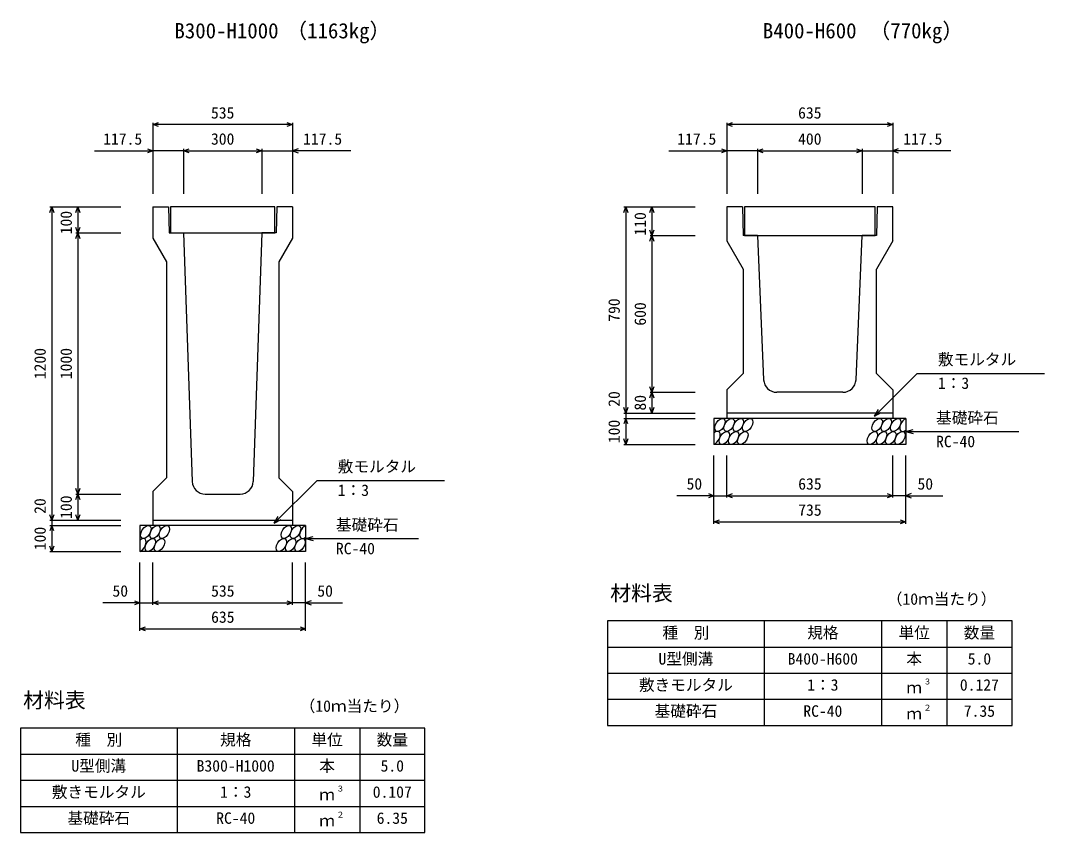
# Model space of a CAD drawing. Units: millimetres, scale not verified. Extents: x -33600 to 33600, y -11880 to 11880.
# Drawn here: x 10929 to 14853, y -4005 to -895 of the extents above; entities that cross this region are included whole.
import ezdxf
from ezdxf.enums import TextEntityAlignment as Align

# ---------------------------------------------------------------- set-up
doc = ezdxf.new("R2010")
doc.units = ezdxf.units.MM
doc.header["$LTSCALE"] = 40
for name, color, linetype, lineweight in [('0-0_DIM', 7, 'Continuous', 25), ('0-2_HATCH', 6, 'Continuous', 25), ('0-3_HYO', 3, 'Continuous', 25), ('0-4_HYO2', 4, 'Continuous', 25), ('0-5_OUTLINE', 3, 'Continuous', 25), ('0-6_TXT', 7, 'Continuous', 25)]:
    doc.layers.add(name, color=color, linetype=linetype, lineweight=lineweight)
doc.styles.add('ＭＳ ゴシック', font='')
doc.styles.get('ＭＳ ゴシック').set_extended_font_data('MS Gothic')

msp = doc.modelspace()

# ---------------------------------------------------------------- linework, layer by layer
at = {"layer": '0-0_DIM'}
for p, q in [((11436.5, -1286.54), (11436.5, -1559.04)), ((11971.5, -1294.04), (11436.5, -1294.04)), ((11971.5, -1286.54), (11971.5, -1559.04)), ((13636.5, -1286.54), (13636.5, -1559.04)), ((14271.5, -1294.04), (13636.5, -1294.04)), ((14271.5, -1286.54), (14271.5, -1559.04)), ((11213.12, -1394.04), (11436.5, -1394.04)), ((11554, -1394.04), (11436.5, -1394.04)), ((11554, -1386.54), (11554, -1559.04)), ((11554, -1394.04), (11854, -1394.04)), ((11854, -1386.54), (11854, -1559.04)), ((11854, -1394.04), (11971.5, -1394.04)), ((12194.87, -1394.04), (11971.5, -1394.04)), ((13413.12, -1394.04), (13636.5, -1394.04)), ((13754, -1394.04), (13636.5, -1394.04)), ((13754, -1386.54), (13754, -1559.04)), ((13754, -1394.04), (14154, -1394.04)), ((14154, -1386.54), (14154, -1559.04)), ((14154, -1394.04), (14271.5, -1394.04)), ((14494.87, -1394.04), (14271.5, -1394.04)), ((11041.5, -1609.04), (11314, -1609.04)), ((11049, -1609.04), (11049, -2809.04)), ((11149, -1609.04), (11149, -1709.04)), ((13241.5, -1609.04), (13514, -1609.04)), ((13249, -1609.04), (13249, -2399.04)), ((13349, -1609.04), (13349, -1719.04)), ((11141.5, -1709.04), (11314, -1709.04)), ((11149, -1709.04), (11149, -2709.04)), ((13341.5, -1719.04), (13514, -1719.04)), ((13349, -1719.04), (13349, -2319.04)), ((14365.45, -2247.23), (14201.8, -2410.88)), ((14365.45, -2247.23), (14853.39, -2247.23)), ((13341.5, -2319.04), (13514, -2319.04)), ((13349, -2319.04), (13349, -2399.04)), ((14201.8, -2410.88), (14216.8, -2384.9)), ((13241.5, -2399.04), (13514, -2399.04)), ((13241.5, -2419.04), (13514, -2419.04)), ((14201.8, -2410.88), (14227.78, -2395.88)), ((14321.5, -2469.04), (14350.47, -2461.27)), ((14321.5, -2469.04), (14754.81, -2469.04)), ((14321.5, -2469.04), (14350.47, -2476.8)), ((13241.5, -2519.04), (13514, -2519.04)), ((13586.5, -2822.46), (13586.5, -2561.1)), ((13636.5, -2722.46), (13636.5, -2561.1)), ((14271.5, -2722.46), (14271.5, -2561.1)), ((14321.5, -2822.46), (14321.5, -2561.1)), ((12065.45, -2657.23), (11901.8, -2820.88)), ((12065.45, -2657.23), (12553.39, -2657.23)), ((11141.5, -2709.04), (11314, -2709.04)), ((11149, -2709.04), (11149, -2809.04)), ((13586.5, -2714.96), (13444.7, -2714.96)), ((13586.5, -2714.96), (13636.5, -2714.96)), ((13636.5, -2714.96), (14271.5, -2714.96)), ((14321.5, -2714.96), (14271.5, -2714.96)), ((14321.5, -2714.96), (14463.29, -2714.96)), ((11041.5, -2809.04), (11314, -2809.04)), ((11901.8, -2820.88), (11916.8, -2794.9)), ((11901.8, -2820.88), (11927.78, -2805.88)), ((13586.5, -2814.96), (14321.5, -2814.96)), ((11041.5, -2829.04), (11314, -2829.04)), ((12021.5, -2879.04), (12050.47, -2871.27)), ((12021.5, -2879.04), (12454.81, -2879.04)), ((12021.5, -2879.04), (12050.47, -2886.8)), ((11041.5, -2929.04), (11314, -2929.04)), ((11386.5, -3232.46), (11386.5, -2971.1)), ((11436.5, -3132.46), (11436.5, -2971.1)), ((11971.5, -3132.46), (11971.5, -2971.1)), ((12021.5, -3232.46), (12021.5, -2971.1)), ((11386.5, -3124.96), (11244.7, -3124.96)), ((11386.5, -3124.96), (11436.5, -3124.96)), ((11436.5, -3124.96), (11971.5, -3124.96)), ((12021.5, -3124.96), (11971.5, -3124.96)), ((12021.5, -3124.96), (12163.29, -3124.96)), ((11386.5, -3224.96), (12021.5, -3224.96))]:
    msp.add_line(p, q, dxfattribs=at)
for points in [[(11457.64, -1301.73), (11436.5, -1294.04), (11457.64, -1286.34)], [(11950.35, -1286.34), (11971.5, -1294.04), (11950.35, -1301.73)], [(13657.64, -1301.73), (13636.5, -1294.04), (13657.64, -1286.34)], [(14250.35, -1286.34), (14271.5, -1294.04), (14250.35, -1301.73)], [(11415.35, -1386.34), (11436.5, -1394.04), (11415.35, -1401.73)], [(11575.14, -1401.73), (11554, -1394.04), (11575.14, -1386.34)], [(11832.85, -1386.34), (11854, -1394.04), (11832.85, -1401.73)], [(11992.64, -1386.34), (11971.5, -1394.04), (11992.64, -1401.73)], [(13615.35, -1386.34), (13636.5, -1394.04), (13615.35, -1401.73)], [(13775.14, -1401.73), (13754, -1394.04), (13775.14, -1386.34)], [(14132.85, -1386.34), (14154, -1394.04), (14132.85, -1401.73)], [(14292.64, -1386.34), (14271.5, -1394.04), (14292.64, -1401.73)], [(11041.3, -1630.18), (11049, -1609.04), (11056.69, -1630.18)], [(11141.3, -1630.18), (11149, -1609.04), (11156.69, -1630.18)], [(13241.3, -1630.18), (13249, -1609.04), (13256.69, -1630.18)], [(13341.3, -1630.18), (13349, -1609.04), (13356.69, -1630.18)], [(11156.69, -1687.89), (11149, -1709.04), (11141.3, -1687.89)], [(11141.3, -1730.18), (11149, -1709.04), (11156.69, -1730.18)], [(13356.69, -1697.89), (13349, -1719.04), (13341.3, -1697.89)], [(13341.3, -1740.18), (13349, -1719.04), (13356.69, -1740.18)], [(13356.69, -2297.89), (13349, -2319.04), (13341.3, -2297.89)], [(13341.3, -2340.18), (13349, -2319.04), (13356.69, -2340.18)], [(13256.69, -2377.89), (13249, -2399.04), (13241.3, -2377.89)], [(13356.69, -2377.89), (13349, -2399.04), (13341.3, -2377.89)], [(13256.69, -2440.18), (13249, -2419.04), (13241.3, -2440.18)], [(13249, -2399.04), (13249, -2419.04), (13249, -2519.04)], [(13256.69, -2497.89), (13249, -2519.04), (13241.3, -2497.89)], [(11156.69, -2687.89), (11149, -2709.04), (11141.3, -2687.89)], [(13565.35, -2707.27), (13586.5, -2714.96), (13565.35, -2722.66)], [(13657.64, -2722.66), (13636.5, -2714.96), (13657.64, -2707.27)], [(14250.35, -2707.27), (14271.5, -2714.96), (14250.35, -2722.66)], [(14342.64, -2707.27), (14321.5, -2714.96), (14342.64, -2722.66)], [(11141.3, -2730.18), (11149, -2709.04), (11156.69, -2730.18)], [(11056.69, -2787.89), (11049, -2809.04), (11041.3, -2787.89)], [(11049, -2809.04), (11049, -2829.04), (11049, -2929.04)], [(11156.69, -2787.89), (11149, -2809.04), (11141.3, -2787.89)], [(13607.64, -2822.66), (13586.5, -2814.96), (13607.64, -2807.27)], [(14300.35, -2807.27), (14321.5, -2814.96), (14300.35, -2822.66)], [(11056.69, -2850.18), (11049, -2829.04), (11041.3, -2850.18)], [(11056.69, -2907.89), (11049, -2929.04), (11041.3, -2907.89)], [(11365.35, -3117.27), (11386.5, -3124.96), (11365.35, -3132.66)], [(11457.64, -3132.66), (11436.5, -3124.96), (11457.64, -3117.27)], [(11950.35, -3117.27), (11971.5, -3124.96), (11950.35, -3132.66)], [(12042.64, -3117.27), (12021.5, -3124.96), (12042.64, -3132.66)], [(11407.64, -3232.66), (11386.5, -3224.96), (11407.64, -3217.27)], [(12000.35, -3217.27), (12021.5, -3224.96), (12000.35, -3232.66)]]:
    msp.add_lwpolyline(points, dxfattribs=at)
at = {"layer": '0-2_HATCH'}
for points in [[(11504, -1709.04), (11904, -1709.04), (11904, -1609.04), (11504, -1609.04)], [(13704, -1719.04), (14204, -1719.04), (14204, -1609.04), (13704, -1609.04)]]:
    msp.add_lwpolyline(points, close=True, dxfattribs=at)
for centre in [(13609.39, -2444.04), (13644.86, -2444.04), (13680.34, -2444.04), (13715.82, -2444.04), (14212.07, -2444.04), (14247.54, -2444.04), (14283.02, -2444.04), (13626.27, -2494.03), (13661.75, -2494.03), (13697.22, -2494.03), (14193.47, -2494.03), (14228.95, -2494.03), (14264.43, -2494.03), (14299.9, -2494.03), (11409.39, -2854.04), (11444.86, -2854.04), (11480.34, -2854.04), (11947.54, -2854.04), (11983.02, -2854.04), (11426.27, -2904.03), (11461.75, -2904.03), (11928.95, -2904.03), (11964.43, -2904.03), (11999.9, -2904.03)]:
    msp.add_ellipse(centre, major_axis=(14.54, 23.54), ratio=0.5792, dxfattribs=at)
for centre, start_param, end_param in [((14318.5, -2444.04), 0.6666252, 4.1103269), ((13590.79, -2494.03), 3.7419964, 7.318141), ((12018.5, -2854.04), 0.6666252, 4.1103269), ((11390.79, -2904.03), 3.7419964, 7.318141)]:
    msp.add_ellipse(centre, major_axis=(14.54, 23.54), ratio=0.5792, start_param=start_param, end_param=end_param, dxfattribs=at)
at = {"layer": '0-3_HYO'}
for p, q in [((13779, -3194.91), (13779, -3594.91)), ((14229, -3194.91), (14229, -3594.91)), ((14479, -3194.91), (14479, -3594.91)), ((13179, -3294.91), (14729, -3294.91)), ((11529, -3604.91), (11529, -4004.91)), ((11979, -3604.91), (11979, -4004.91)), ((12229, -3604.91), (12229, -4004.91)), ((10929, -3704.91), (12479, -3704.91))]:
    msp.add_line(p, q, dxfattribs=at)
for points in [[(13179, -3594.91), (14729, -3594.91), (14729, -3194.91), (13179, -3194.91)], [(10929, -4004.91), (12479, -4004.91), (12479, -3604.91), (10929, -3604.91)]]:
    msp.add_lwpolyline(points, close=True, dxfattribs=at)
at = {"layer": '0-4_HYO2'}
for p, q in [((13179, -3394.91), (14729, -3394.91)), ((13179, -3494.91), (14729, -3494.91)), ((10929, -3804.91), (12479, -3804.91)), ((10929, -3904.91), (12479, -3904.91))]:
    msp.add_line(p, q, dxfattribs=at)
at = {"layer": '0-5_OUTLINE'}
for p, q in [((11436.5, -1609.04), (11436.5, -1729.04)), ((11911.5, -1609.04), (11909, -1709.04)), ((11971.5, -1609.04), (11911.5, -1609.04)), ((11971.5, -1609.04), (11971.5, -1729.04)), ((13636.5, -1609.04), (13636.5, -1739.04)), ((13696.5, -1609.04), (13636.5, -1609.04)), ((13696.5, -1609.04), (13699, -1719.04)), ((11854, -1709.04), (11820.68, -2660.78)), ((11909, -1709.04), (11854, -1709.04)), ((13754, -1719.04), (13699, -1719.04)), ((13754, -1719.04), (13777, -2271.12)), ((14130.99, -2271.12), (14154, -1719.04)), ((11971.5, -1729.04), (11919, -1820.04)), ((13636.5, -1739.04), (13699, -1847.04)), ((14271.5, -1739.04), (14209, -1847.04)), ((11919, -1820.04), (11919, -2646.54)), ((14209, -2246.54), (14209, -1847.04)), ((14081.04, -2319.04), (13826.96, -2319.04)), ((14321.5, -2419.04), (13586.5, -2419.04)), ((13586.5, -2419.04), (13586.5, -2519.04)), ((14271.5, -2399.04), (13636.5, -2399.04)), ((11436.5, -2699.04), (11489, -2646.54)), ((11971.5, -2699.04), (11919, -2646.54)), ((11436.5, -2699.04), (11436.5, -2829.04)), ((11971.5, -2699.04), (11971.5, -2829.04)), ((11637.28, -2709.04), (11770.71, -2709.04)), ((11436.5, -2809.04), (11971.5, -2809.04)), ((12021.5, -2829.04), (12021.5, -2929.04)), ((12021.5, -2929.04), (11386.5, -2929.04))]:
    msp.add_line(p, q, dxfattribs=at)
for points in [[(11436.5, -1609.04), (11496.5, -1609.04), (11499, -1709.04)], [(14271.5, -1739.04), (14271.5, -1609.04), (14211.5, -1609.04), (14209, -1719.04), (14154, -1719.04)], [(11499, -1709.04), (11554, -1709.04), (11587.31, -2660.78)], [(11436.5, -1729.04), (11489, -1820.04), (11489, -2646.54)], [(13699, -1847.04), (13699, -2246.54), (13636.5, -2309.04), (13636.5, -2419.04)], [(14209, -2246.54), (14271.5, -2309.04), (14271.5, -2419.04)], [(14321.5, -2419.04), (14321.5, -2519.04), (13586.5, -2519.04)], [(12021.5, -2829.04), (11386.5, -2829.04), (11386.5, -2929.04)]]:
    msp.add_lwpolyline(points, dxfattribs=at)
for centre, start, end in [((13826.96, -2269.04), 182.38594, 270), ((14081.04, -2269.04), 270, 357.61406), ((11637.28, -2659.04), 182.00453, 270), ((11770.71, -2659.04), 270, 357.99547)]:
    msp.add_arc(centre, 50, start, end, dxfattribs=at)

# ---------------------------------------------------------------- texts
at = {"layer": '0-0_DIM', "style": 'ＭＳ ゴシック'}
for s, p in [('535', (11659, -1284.04)), ('635', (13909, -1284.04)), ('117.5', (11245.89, -1384.04)), ('300', (11659, -1384.04)), ('117.5', (12012.1, -1384.04)), ('117.5', (13445.89, -1384.04)), ('400', (13909, -1384.04)), ('117.5', (14312.1, -1384.04)), ('敷モルタル', (14444.82, -2228.49)), ('1：3', (14444.82, -2319.18)), ('基礎砕石', (14437.82, -2451.86)), ('RC-40', (14437.82, -2542.55)), ('敷モルタル', (12144.82, -2638.49)), ('50', (13481.5, -2704.96)), ('635', (13909.53, -2704.96)), ('50', (14366.5, -2704.96)), ('1：3', (12144.82, -2729.18)), ('735', (13909.53, -2804.96)), ('基礎砕石', (12137.82, -2861.86)), ('RC-40', (12137.82, -2952.55)), ('50', (11281.5, -3114.96)), ('535', (11659.53, -3114.96)), ('50', (12066.5, -3114.96)), ('635', (11659.53, -3214.96))]:
    msp.add_text(s, height=43.99, dxfattribs=at).set_placement(p, align=Align.BOTTOM_LEFT)
for s, p in [('100', (11139, -1714.04)), ('110', (13339, -1719.04)), ('790', (13239, -2049.04)), ('600', (13339, -2064.04)), ('1200', (11039, -2269.04)), ('1000', (11139, -2269.04)), ('20', (13239, -2374.72)), ('80', (13339, -2389.04)), ('100', (13239, -2514.04)), ('20', (11039, -2784.72)), ('100', (11139, -2804.04)), ('100', (11039, -2924.04))]:
    msp.add_text(s, height=43.99, rotation=90, dxfattribs=at).set_placement(p, align=Align.BOTTOM_LEFT)
at = {"layer": '0-6_TXT', "style": 'ＭＳ ゴシック'}
for s, height, p in [('（1163kg）', 58.65, (11947.37, -981.31)), ('（770kg）', 58.65, (14182.37, -981.31)), ('B300-H1000', 58.65, (11519, -981.31)), ('B400-H600', 58.65, (13774, -981.31)), ('材料表', 58.65, (13189, -3134.91)), ('（10ｍ当たり）', 43.99, (14248.99, -3145.91)), ('種\u3000別', 43.99, (13389, -3274.91)), ('規格', 43.99, (13944, -3274.91)), ('単位', 43.99, (14294, -3274.91)), ('数量', 43.99, (14544, -3274.91)), ('U型側溝', 43.99, (13374, -3374.91)), ('B400-H600', 43.99, (13869, -3374.91)), ('本', 43.99, (14324, -3374.91)), ('5.0', 43.99, (14559, -3374.91)), ('敷きモルタル', 43.99, (13299, -3474.91)), ('1：3', 43.99, (13944, -3474.91)), ('ｍ', 43.99, (14324, -3484.91)), ('３', 21.99, (14389.54, -3444.54)), ('0.127', 43.99, (14529, -3474.91)), ('材料表', 58.65, (10939, -3544.91)), ('（10ｍ当たり）', 43.99, (11998.99, -3555.91)), ('基礎砕石', 43.99, (13359, -3574.91)), ('RC-40', 43.99, (13929, -3574.91)), ('２', 21.99, (14389.54, -3544.54)), ('7.35', 43.99, (14544, -3574.91)), ('ｍ', 43.99, (14324, -3584.91)), ('種\u3000別', 43.99, (11139, -3684.91)), ('規格', 43.99, (11694, -3684.91)), ('単位', 43.99, (12044, -3684.91)), ('数量', 43.99, (12294, -3684.91)), ('U型側溝', 43.99, (11124, -3784.91)), ('B300-H1000', 43.99, (11604, -3784.91)), ('本', 43.99, (12074, -3784.91)), ('5.0', 43.99, (12309, -3784.91)), ('敷きモルタル', 43.99, (11049, -3884.91)), ('1：3', 43.99, (11694, -3884.91)), ('３', 21.99, (12139.54, -3854.54)), ('0.107', 43.99, (12279, -3884.91)), ('ｍ', 43.99, (12074, -3894.91)), ('基礎砕石', 43.99, (11109, -3984.91)), ('RC-40', 43.99, (11679, -3984.91)), ('ｍ', 43.99, (12074, -3994.91)), ('２', 21.99, (12139.54, -3954.54)), ('6.35', 43.99, (12294, -3984.91))]:
    msp.add_text(s, height=height, dxfattribs=at).set_placement(p, align=Align.BOTTOM_LEFT)

doc.saveas('drawing.dxf')
